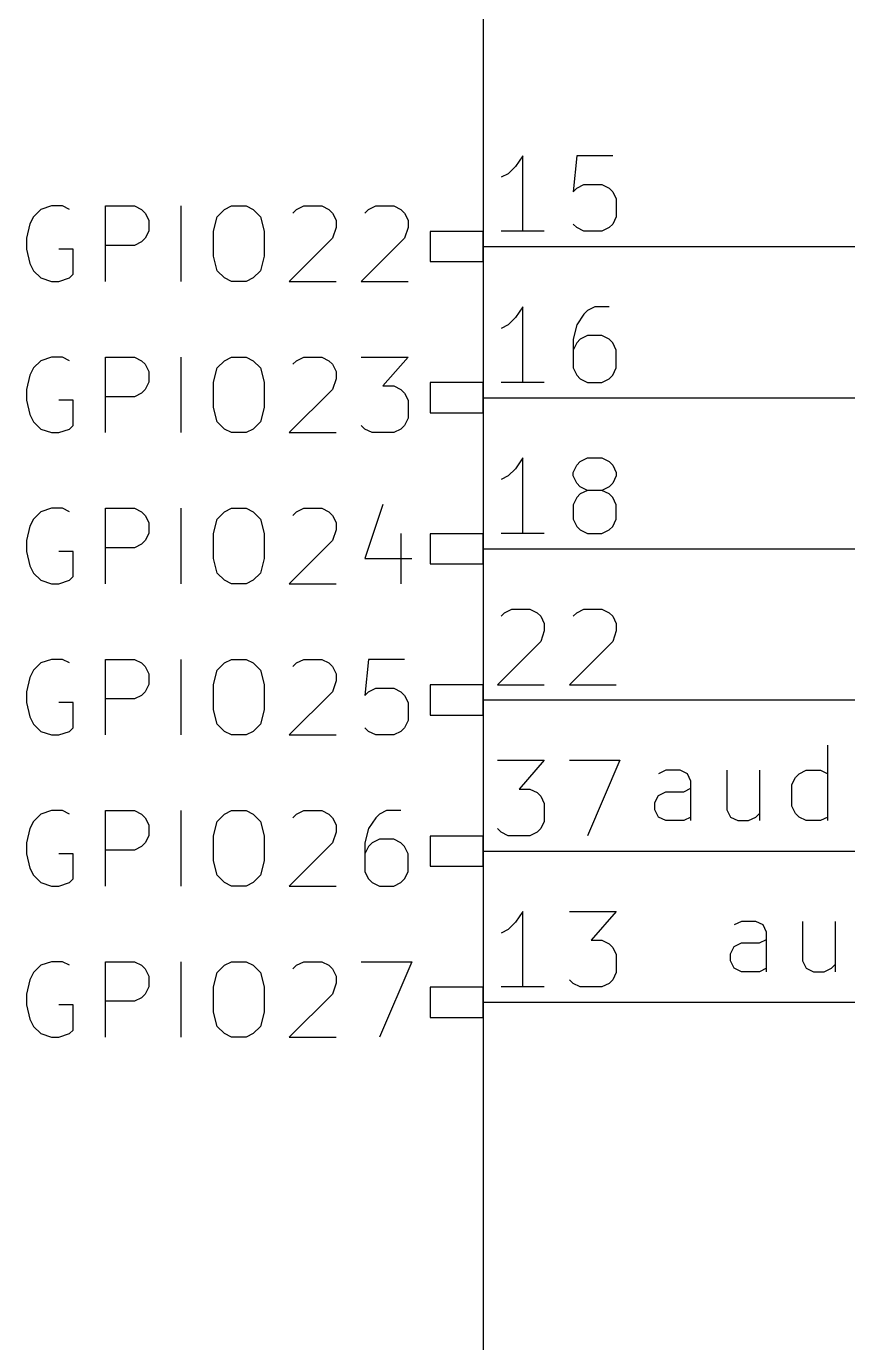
# Model space of a CAD drawing. Extents: x 0.4 to 11.3, y -7.9 to -0.4.
# Drawn here: x 7.648 to 8.191, y -4.075 to -3.204 of the extents above; entities that cross this region are included whole.
import ezdxf

# ---------------------------------------------------------------- set-up
doc = ezdxf.new("R2010")
doc.units = 0
doc.header["$MEASUREMENT"] = 0
for name, color, linetype in [('CYAN2', 4, 'CONTINUOUS'), ('GRAY1', 251, 'CONTINUOUS'), ('GREEN3', 91, 'CONTINUOUS'), ('LYELLOW', 51, 'CONTINUOUS'), ('RED2', 1, 'CONTINUOUS'), ('RED3', 11, 'CONTINUOUS')]:
    doc.layers.add(name, color=color, linetype=linetype)

msp = doc.modelspace()

# ---------------------------------------------------------------- linework, layer by layer
at = {"layer": 'CYAN2', "linetype": 'CONTINUOUS'}
for p, q in [((7.65762, -3.32551), (7.65285, -3.33028)), ((7.66476, -3.32313), (7.65762, -3.32551)), ((7.6719, -3.32313), (7.66476, -3.32313)), ((7.67667, -3.32551), (7.6719, -3.32313)), ((7.70047, -3.37313), (7.70047, -3.32313)), ((7.70047, -3.32313), (7.71952, -3.32313)), ((7.71952, -3.32313), (7.72428, -3.32551)), ((7.72428, -3.32551), (7.72667, -3.32789)), ((7.75047, -3.37313), (7.75047, -3.32313)), ((7.77428, -3.33028), (7.77905, -3.32551)), ((7.77905, -3.32551), (7.78381, -3.32313)), ((7.78381, -3.32313), (7.79333, -3.32313)), ((7.79333, -3.32313), (7.79809, -3.32551)), ((7.79809, -3.32551), (7.80285, -3.33028)), ((7.82429, -3.32789), (7.82667, -3.32551)), ((7.82667, -3.32551), (7.83143, -3.32313)), ((7.83143, -3.32313), (7.84333, -3.32313)), ((7.84333, -3.32313), (7.84809, -3.32551)), ((7.84809, -3.32551), (7.85048, -3.32789)), ((7.87191, -3.32789), (7.87428, -3.32551)), ((7.87428, -3.32551), (7.87905, -3.32313)), ((7.87905, -3.32313), (7.89095, -3.32313)), ((7.89095, -3.32313), (7.89571, -3.32551)), ((7.89571, -3.32551), (7.89809, -3.32789)), ((7.65047, -3.33504), (7.64809, -3.34456)), ((7.65285, -3.33028), (7.65047, -3.33504)), ((7.72667, -3.32789), (7.72904, -3.33265)), ((7.72904, -3.33265), (7.72904, -3.3398)), ((7.77191, -3.3398), (7.77428, -3.33028)), ((7.80285, -3.33028), (7.80524, -3.3398)), ((7.85048, -3.32789), (7.85286, -3.33265)), ((7.85286, -3.33265), (7.85286, -3.33742)), ((7.89809, -3.32789), (7.90048, -3.33265)), ((7.90048, -3.33265), (7.90048, -3.33742)), ((7.72904, -3.3398), (7.72667, -3.34456)), ((7.77191, -3.35646), (7.77191, -3.3398)), ((7.80524, -3.3398), (7.80524, -3.35646)), ((7.85286, -3.33742), (7.85048, -3.34456)), ((7.90048, -3.33742), (7.89809, -3.34456)), ((7.64809, -3.34456), (7.64809, -3.3517)), ((7.64809, -3.3517), (7.65047, -3.36122)), ((7.67904, -3.3517), (7.66952, -3.3517)), ((7.67904, -3.36837), (7.67904, -3.3517)), ((7.71952, -3.34932), (7.70047, -3.34932)), ((7.72428, -3.34694), (7.71952, -3.34932)), ((7.72667, -3.34456), (7.72428, -3.34694)), ((7.85048, -3.34456), (7.82191, -3.37313)), ((7.89809, -3.34456), (7.86952, -3.37313)), ((7.65047, -3.36122), (7.65285, -3.36599)), ((7.77428, -3.36599), (7.77191, -3.35646)), ((7.80524, -3.35646), (7.80285, -3.36599)), ((7.65285, -3.36599), (7.65762, -3.37075)), ((7.67667, -3.37075), (7.67904, -3.36837)), ((7.77905, -3.37075), (7.77428, -3.36599)), ((7.80285, -3.36599), (7.79809, -3.37075)), ((7.65762, -3.37075), (7.66476, -3.37313)), ((7.66476, -3.37313), (7.66952, -3.37313)), ((7.66952, -3.37313), (7.67667, -3.37075)), ((7.78381, -3.37313), (7.77905, -3.37075)), ((7.79333, -3.37313), (7.78381, -3.37313)), ((7.79809, -3.37075), (7.79333, -3.37313)), ((7.82191, -3.37313), (7.85286, -3.37313)), ((7.86952, -3.37313), (7.90048, -3.37313)), ((7.65285, -3.43028), (7.65047, -3.43504)), ((7.65762, -3.42551), (7.65285, -3.43028)), ((7.66476, -3.42313), (7.65762, -3.42551)), ((7.6719, -3.42313), (7.66476, -3.42313)), ((7.67667, -3.42551), (7.6719, -3.42313)), ((7.70047, -3.47313), (7.70047, -3.42313)), ((7.70047, -3.42313), (7.71952, -3.42313)), ((7.71952, -3.42313), (7.72428, -3.42551)), ((7.72428, -3.42551), (7.72667, -3.42789)), ((7.72667, -3.42789), (7.72904, -3.43265)), ((7.75047, -3.47313), (7.75047, -3.42313)), ((7.77191, -3.4398), (7.77428, -3.43028)), ((7.77428, -3.43028), (7.77905, -3.42551)), ((7.77905, -3.42551), (7.78381, -3.42313)), ((7.78381, -3.42313), (7.79333, -3.42313)), ((7.79333, -3.42313), (7.79809, -3.42551)), ((7.79809, -3.42551), (7.80285, -3.43028)), ((7.80285, -3.43028), (7.80524, -3.4398)), ((7.82429, -3.42789), (7.82667, -3.42551)), ((7.82667, -3.42551), (7.83143, -3.42313)), ((7.83143, -3.42313), (7.84333, -3.42313)), ((7.84333, -3.42313), (7.84809, -3.42551)), ((7.84809, -3.42551), (7.85048, -3.42789)), ((7.85048, -3.42789), (7.85286, -3.43265)), ((7.86952, -3.42313), (7.90048, -3.42313)), ((7.90048, -3.42313), (7.88381, -3.44218)), ((7.65047, -3.43504), (7.64809, -3.44456)), ((7.72904, -3.4398), (7.72667, -3.44456)), ((7.72904, -3.43265), (7.72904, -3.4398)), ((7.77191, -3.45646), (7.77191, -3.4398)), ((7.80524, -3.4398), (7.80524, -3.45646)), ((7.85286, -3.43742), (7.85048, -3.44456)), ((7.85286, -3.43265), (7.85286, -3.43742)), ((7.64809, -3.44456), (7.64809, -3.4517)), ((7.72428, -3.44694), (7.71952, -3.44932)), ((7.72667, -3.44456), (7.72428, -3.44694)), ((7.85048, -3.44456), (7.82191, -3.47313)), ((7.88381, -3.44218), (7.89095, -3.44218)), ((7.89095, -3.44218), (7.89571, -3.44456)), ((7.89571, -3.44456), (7.89809, -3.44694)), ((7.89809, -3.44694), (7.90048, -3.4517)), ((7.64809, -3.4517), (7.65047, -3.46122)), ((7.67904, -3.4517), (7.66952, -3.4517)), ((7.67904, -3.46837), (7.67904, -3.4517)), ((7.71952, -3.44932), (7.70047, -3.44932)), ((7.77428, -3.46599), (7.77191, -3.45646)), ((7.80524, -3.45646), (7.80285, -3.46599)), ((7.90048, -3.4517), (7.90048, -3.46361)), ((7.65047, -3.46122), (7.65285, -3.46599)), ((7.65285, -3.46599), (7.65762, -3.47075)), ((7.77905, -3.47075), (7.77428, -3.46599)), ((7.80285, -3.46599), (7.79809, -3.47075)), ((7.90048, -3.46361), (7.89809, -3.46837)), ((7.65762, -3.47075), (7.66476, -3.47313)), ((7.66476, -3.47313), (7.66952, -3.47313)), ((7.66952, -3.47313), (7.67667, -3.47075)), ((7.67667, -3.47075), (7.67904, -3.46837)), ((7.78381, -3.47313), (7.77905, -3.47075)), ((7.79333, -3.47313), (7.78381, -3.47313)), ((7.79809, -3.47075), (7.79333, -3.47313)), ((7.82191, -3.47313), (7.85286, -3.47313)), ((7.87191, -3.47075), (7.86952, -3.46837)), ((7.87667, -3.47313), (7.87191, -3.47075)), ((7.89095, -3.47313), (7.87667, -3.47313)), ((7.89571, -3.47075), (7.89095, -3.47313)), ((7.89809, -3.46837), (7.89571, -3.47075)), ((7.65762, -3.52551), (7.65285, -3.53028)), ((7.66476, -3.52313), (7.65762, -3.52551)), ((7.6719, -3.52313), (7.66476, -3.52313)), ((7.67667, -3.52551), (7.6719, -3.52313)), ((7.70047, -3.57313), (7.70047, -3.52313)), ((7.70047, -3.52313), (7.71952, -3.52313)), ((7.71952, -3.52313), (7.72428, -3.52551)), ((7.72428, -3.52551), (7.72667, -3.52789)), ((7.75047, -3.57313), (7.75047, -3.52313)), ((7.77428, -3.53028), (7.77905, -3.52551)), ((7.77905, -3.52551), (7.78381, -3.52313)), ((7.78381, -3.52313), (7.79333, -3.52313)), ((7.79333, -3.52313), (7.79809, -3.52551)), ((7.79809, -3.52551), (7.80285, -3.53028)), ((7.82429, -3.52789), (7.82667, -3.52551)), ((7.82667, -3.52551), (7.83143, -3.52313)), ((7.83143, -3.52313), (7.84333, -3.52313)), ((7.84333, -3.52313), (7.84809, -3.52551)), ((7.84809, -3.52551), (7.85048, -3.52789)), ((7.88381, -3.52075), (7.87191, -3.55646)), ((7.65047, -3.53504), (7.64809, -3.54456)), ((7.65285, -3.53028), (7.65047, -3.53504)), ((7.72667, -3.52789), (7.72904, -3.53265)), ((7.72904, -3.53265), (7.72904, -3.5398)), ((7.77191, -3.5398), (7.77428, -3.53028)), ((7.80285, -3.53028), (7.80524, -3.5398)), ((7.85048, -3.52789), (7.85286, -3.53265)), ((7.85286, -3.53265), (7.85286, -3.53742)), ((7.72904, -3.5398), (7.72667, -3.54456)), ((7.77191, -3.55646), (7.77191, -3.5398)), ((7.80524, -3.5398), (7.80524, -3.55646)), ((7.85286, -3.53742), (7.85048, -3.54456)), ((7.89571, -3.5398), (7.89571, -3.57313)), ((7.64809, -3.54456), (7.64809, -3.5517)), ((7.64809, -3.5517), (7.65047, -3.56122)), ((7.67904, -3.5517), (7.66952, -3.5517)), ((7.67904, -3.56837), (7.67904, -3.5517)), ((7.71952, -3.54932), (7.70047, -3.54932)), ((7.72428, -3.54694), (7.71952, -3.54932)), ((7.72667, -3.54456), (7.72428, -3.54694)), ((7.85048, -3.54456), (7.82191, -3.57313)), ((7.65047, -3.56122), (7.65285, -3.56599)), ((7.77428, -3.56599), (7.77191, -3.55646)), ((7.80524, -3.55646), (7.80285, -3.56599)), ((7.87191, -3.55646), (7.90285, -3.55646)), ((7.65285, -3.56599), (7.65762, -3.57075)), ((7.67667, -3.57075), (7.67904, -3.56837)), ((7.77905, -3.57075), (7.77428, -3.56599)), ((7.80285, -3.56599), (7.79809, -3.57075)), ((7.65762, -3.57075), (7.66476, -3.57313)), ((7.66476, -3.57313), (7.66952, -3.57313)), ((7.66952, -3.57313), (7.67667, -3.57075)), ((7.78381, -3.57313), (7.77905, -3.57075)), ((7.79333, -3.57313), (7.78381, -3.57313)), ((7.79809, -3.57075), (7.79333, -3.57313)), ((7.82191, -3.57313), (7.85286, -3.57313)), ((7.65285, -3.63028), (7.65047, -3.63504)), ((7.65762, -3.62551), (7.65285, -3.63028)), ((7.66476, -3.62313), (7.65762, -3.62551)), ((7.6719, -3.62313), (7.66476, -3.62313)), ((7.67667, -3.62551), (7.6719, -3.62313)), ((7.70047, -3.67313), (7.70047, -3.62313)), ((7.70047, -3.62313), (7.71952, -3.62313)), ((7.71952, -3.62313), (7.72428, -3.62551)), ((7.72428, -3.62551), (7.72667, -3.62789)), ((7.72667, -3.62789), (7.72904, -3.63265)), ((7.75047, -3.67313), (7.75047, -3.62313)), ((7.77191, -3.6398), (7.77428, -3.63028)), ((7.77428, -3.63028), (7.77905, -3.62551)), ((7.77905, -3.62551), (7.78381, -3.62313)), ((7.78381, -3.62313), (7.79333, -3.62313)), ((7.79333, -3.62313), (7.79809, -3.62551)), ((7.79809, -3.62551), (7.80285, -3.63028)), ((7.80285, -3.63028), (7.80524, -3.6398)), ((7.82429, -3.62789), (7.82667, -3.62551)), ((7.82667, -3.62551), (7.83143, -3.62313)), ((7.83143, -3.62313), (7.84333, -3.62313)), ((7.84333, -3.62313), (7.84809, -3.62551)), ((7.84809, -3.62551), (7.85048, -3.62789)), ((7.85048, -3.62789), (7.85286, -3.63265)), ((7.87428, -3.62313), (7.87191, -3.64694)), ((7.89809, -3.62313), (7.87428, -3.62313)), ((7.65047, -3.63504), (7.64809, -3.64456)), ((7.72904, -3.6398), (7.72667, -3.64456)), ((7.72904, -3.63265), (7.72904, -3.6398)), ((7.77191, -3.65646), (7.77191, -3.6398)), ((7.80524, -3.6398), (7.80524, -3.65646)), ((7.85286, -3.63742), (7.85048, -3.64456)), ((7.85286, -3.63265), (7.85286, -3.63742)), ((7.64809, -3.64456), (7.64809, -3.6517)), ((7.72428, -3.64694), (7.71952, -3.64932)), ((7.72667, -3.64456), (7.72428, -3.64694)), ((7.85048, -3.64456), (7.82191, -3.67313)), ((7.87191, -3.64694), (7.87428, -3.64456)), ((7.87428, -3.64456), (7.87905, -3.64218)), ((7.87905, -3.64218), (7.89095, -3.64218)), ((7.89095, -3.64218), (7.89571, -3.64456)), ((7.89571, -3.64456), (7.89809, -3.64694)), ((7.89809, -3.64694), (7.90048, -3.6517)), ((7.64809, -3.6517), (7.65047, -3.66122)), ((7.67904, -3.6517), (7.66952, -3.6517)), ((7.67904, -3.66837), (7.67904, -3.6517)), ((7.71952, -3.64932), (7.70047, -3.64932)), ((7.77428, -3.66599), (7.77191, -3.65646)), ((7.80524, -3.65646), (7.80285, -3.66599)), ((7.90048, -3.6517), (7.90048, -3.66361)), ((7.65047, -3.66122), (7.65285, -3.66599)), ((7.65285, -3.66599), (7.65762, -3.67075)), ((7.77905, -3.67075), (7.77428, -3.66599)), ((7.80285, -3.66599), (7.79809, -3.67075)), ((7.90048, -3.66361), (7.89809, -3.66837)), ((7.65762, -3.67075), (7.66476, -3.67313)), ((7.66476, -3.67313), (7.66952, -3.67313)), ((7.66952, -3.67313), (7.67667, -3.67075)), ((7.67667, -3.67075), (7.67904, -3.66837)), ((7.78381, -3.67313), (7.77905, -3.67075)), ((7.79333, -3.67313), (7.78381, -3.67313)), ((7.79809, -3.67075), (7.79333, -3.67313)), ((7.82191, -3.67313), (7.85286, -3.67313)), ((7.87428, -3.67075), (7.87191, -3.66837)), ((7.87905, -3.67313), (7.87428, -3.67075)), ((7.89095, -3.67313), (7.87905, -3.67313)), ((7.89571, -3.67075), (7.89095, -3.67313)), ((7.89809, -3.66837), (7.89571, -3.67075)), ((7.65762, -3.72551), (7.65285, -3.73028)), ((7.66476, -3.72313), (7.65762, -3.72551)), ((7.6719, -3.72313), (7.66476, -3.72313)), ((7.67667, -3.72551), (7.6719, -3.72313)), ((7.70047, -3.77313), (7.70047, -3.72313)), ((7.70047, -3.72313), (7.71952, -3.72313)), ((7.71952, -3.72313), (7.72428, -3.72551)), ((7.72428, -3.72551), (7.72667, -3.72789)), ((7.75047, -3.77313), (7.75047, -3.72313)), ((7.77428, -3.73028), (7.77905, -3.72551)), ((7.77905, -3.72551), (7.78381, -3.72313)), ((7.78381, -3.72313), (7.79333, -3.72313)), ((7.79333, -3.72313), (7.79809, -3.72551)), ((7.79809, -3.72551), (7.80285, -3.73028)), ((7.82429, -3.72789), (7.82667, -3.72551)), ((7.82667, -3.72551), (7.83143, -3.72313)), ((7.83143, -3.72313), (7.84333, -3.72313)), ((7.84333, -3.72313), (7.84809, -3.72551)), ((7.84809, -3.72551), (7.85048, -3.72789)), ((7.88143, -3.72551), (7.87905, -3.72789)), ((7.88619, -3.72313), (7.88143, -3.72551)), ((7.89571, -3.72313), (7.88619, -3.72313)), ((7.65047, -3.73504), (7.64809, -3.74456)), ((7.65285, -3.73028), (7.65047, -3.73504)), ((7.72667, -3.72789), (7.72904, -3.73265)), ((7.72904, -3.73265), (7.72904, -3.7398)), ((7.77191, -3.7398), (7.77428, -3.73028)), ((7.80285, -3.73028), (7.80524, -3.7398)), ((7.85048, -3.72789), (7.85286, -3.73265)), ((7.85286, -3.73265), (7.85286, -3.73742)), ((7.87428, -3.73504), (7.87191, -3.74456)), ((7.87905, -3.72789), (7.87428, -3.73504)), ((7.64809, -3.74456), (7.64809, -3.7517)), ((7.72667, -3.74456), (7.72428, -3.74694)), ((7.72904, -3.7398), (7.72667, -3.74456)), ((7.77191, -3.75646), (7.77191, -3.7398)), ((7.80524, -3.7398), (7.80524, -3.75646)), ((7.85048, -3.74456), (7.82191, -3.77313)), ((7.85286, -3.73742), (7.85048, -3.74456)), ((7.87191, -3.74456), (7.87191, -3.76361)), ((7.87667, -3.74456), (7.87428, -3.74694)), ((7.88143, -3.74218), (7.87667, -3.74456)), ((7.89095, -3.74218), (7.88143, -3.74218)), ((7.89571, -3.74456), (7.89095, -3.74218)), ((7.89809, -3.74694), (7.89571, -3.74456)), ((7.64809, -3.7517), (7.65047, -3.76122)), ((7.67904, -3.7517), (7.66952, -3.7517)), ((7.67904, -3.76837), (7.67904, -3.7517)), ((7.71952, -3.74932), (7.70047, -3.74932)), ((7.72428, -3.74694), (7.71952, -3.74932)), ((7.87428, -3.74694), (7.87191, -3.7517)), ((7.90048, -3.7517), (7.89809, -3.74694)), ((7.90048, -3.76361), (7.90048, -3.7517)), ((7.65047, -3.76122), (7.65285, -3.76599)), ((7.77428, -3.76599), (7.77191, -3.75646)), ((7.80524, -3.75646), (7.80285, -3.76599)), ((7.65285, -3.76599), (7.65762, -3.77075)), ((7.65762, -3.77075), (7.66476, -3.77313)), ((7.66952, -3.77313), (7.67667, -3.77075)), ((7.67667, -3.77075), (7.67904, -3.76837)), ((7.77905, -3.77075), (7.77428, -3.76599)), ((7.78381, -3.77313), (7.77905, -3.77075)), ((7.79809, -3.77075), (7.79333, -3.77313)), ((7.80285, -3.76599), (7.79809, -3.77075)), ((7.87191, -3.76361), (7.87428, -3.76837)), ((7.87428, -3.76837), (7.87667, -3.77075)), ((7.87667, -3.77075), (7.88143, -3.77313)), ((7.89095, -3.77313), (7.89571, -3.77075)), ((7.89571, -3.77075), (7.89809, -3.76837)), ((7.89809, -3.76837), (7.90048, -3.76361)), ((7.66476, -3.77313), (7.66952, -3.77313)), ((7.79333, -3.77313), (7.78381, -3.77313)), ((7.82191, -3.77313), (7.85286, -3.77313)), ((7.88143, -3.77313), (7.89095, -3.77313)), ((7.66476, -3.82313), (7.65762, -3.82551)), ((7.6719, -3.82313), (7.66476, -3.82313)), ((7.67667, -3.82551), (7.6719, -3.82313)), ((7.70047, -3.87313), (7.70047, -3.82313)), ((7.70047, -3.82313), (7.71952, -3.82313)), ((7.71952, -3.82313), (7.72428, -3.82551)), ((7.75047, -3.87313), (7.75047, -3.82313)), ((7.77905, -3.82551), (7.78381, -3.82313)), ((7.78381, -3.82313), (7.79333, -3.82313)), ((7.79333, -3.82313), (7.79809, -3.82551)), ((7.82667, -3.82551), (7.83143, -3.82313)), ((7.83143, -3.82313), (7.84333, -3.82313)), ((7.84333, -3.82313), (7.84809, -3.82551)), ((7.86952, -3.82313), (7.90285, -3.82313)), ((7.90285, -3.82313), (7.88143, -3.87313)), ((7.65285, -3.83028), (7.65047, -3.83504)), ((7.65762, -3.82551), (7.65285, -3.83028)), ((7.72428, -3.82551), (7.72667, -3.82789)), ((7.72667, -3.82789), (7.72904, -3.83265)), ((7.77191, -3.8398), (7.77428, -3.83028)), ((7.77428, -3.83028), (7.77905, -3.82551)), ((7.79809, -3.82551), (7.80285, -3.83028)), ((7.80285, -3.83028), (7.80524, -3.8398)), ((7.82429, -3.82789), (7.82667, -3.82551)), ((7.84809, -3.82551), (7.85048, -3.82789)), ((7.85048, -3.82789), (7.85286, -3.83265)), ((7.65047, -3.83504), (7.64809, -3.84456)), ((7.72904, -3.8398), (7.72667, -3.84456)), ((7.72904, -3.83265), (7.72904, -3.8398)), ((7.77191, -3.85646), (7.77191, -3.8398)), ((7.80524, -3.8398), (7.80524, -3.85646)), ((7.85286, -3.83742), (7.85048, -3.84456)), ((7.85286, -3.83265), (7.85286, -3.83742)), ((7.64809, -3.84456), (7.64809, -3.8517)), ((7.71952, -3.84932), (7.70047, -3.84932)), ((7.72428, -3.84694), (7.71952, -3.84932)), ((7.72667, -3.84456), (7.72428, -3.84694)), ((7.85048, -3.84456), (7.82191, -3.87313)), ((7.64809, -3.8517), (7.65047, -3.86122)), ((7.67904, -3.8517), (7.66952, -3.8517)), ((7.67904, -3.86837), (7.67904, -3.8517)), ((7.77428, -3.86599), (7.77191, -3.85646)), ((7.80524, -3.85646), (7.80285, -3.86599)), ((7.65047, -3.86122), (7.65285, -3.86599)), ((7.65285, -3.86599), (7.65762, -3.87075)), ((7.77905, -3.87075), (7.77428, -3.86599)), ((7.80285, -3.86599), (7.79809, -3.87075)), ((7.65762, -3.87075), (7.66476, -3.87313)), ((7.66476, -3.87313), (7.66952, -3.87313)), ((7.66952, -3.87313), (7.67667, -3.87075)), ((7.67667, -3.87075), (7.67904, -3.86837)), ((7.78381, -3.87313), (7.77905, -3.87075)), ((7.79333, -3.87313), (7.78381, -3.87313)), ((7.79809, -3.87075), (7.79333, -3.87313)), ((7.82191, -3.87313), (7.85286, -3.87313))]:
    msp.add_line(p, q, dxfattribs=at)
at = {"layer": 'GRAY1', "linetype": 'CONTINUOUS'}
for p, q in [((8.17791, -3.7298), (8.17791, -3.6798)), ((8.07078, -3.69647), (8.06601, -3.69885)), ((8.0803, -3.69647), (8.07078, -3.69647)), ((8.08506, -3.69885), (8.0803, -3.69647)), ((8.08744, -3.70361), (8.08506, -3.69885)), ((8.11125, -3.69647), (8.11125, -3.72266)), ((8.13268, -3.69647), (8.13268, -3.7298)), ((8.15411, -3.70599), (8.15648, -3.70123)), ((8.15648, -3.70123), (8.15887, -3.69885)), ((8.15887, -3.69885), (8.16363, -3.69647)), ((8.16363, -3.69647), (8.17315, -3.69647)), ((8.17315, -3.69647), (8.17791, -3.69885)), ((8.08268, -3.71075), (8.08744, -3.70837)), ((8.08744, -3.7298), (8.08744, -3.70361)), ((8.15411, -3.72028), (8.15411, -3.70599)), ((8.06363, -3.71789), (8.06601, -3.71313)), ((8.06363, -3.72266), (8.06363, -3.71789)), ((8.06601, -3.71313), (8.07078, -3.71075)), ((8.07078, -3.71075), (8.08268, -3.71075)), ((8.06601, -3.72742), (8.06363, -3.72266)), ((8.07078, -3.7298), (8.06601, -3.72742)), ((8.08744, -3.72742), (8.08268, -3.7298)), ((8.11125, -3.72266), (8.11363, -3.72742)), ((8.11363, -3.72742), (8.11839, -3.7298)), ((8.12554, -3.7298), (8.1303, -3.72742)), ((8.1303, -3.72742), (8.13268, -3.72504)), ((8.15648, -3.72504), (8.15411, -3.72028)), ((8.15887, -3.72742), (8.15648, -3.72504)), ((8.16363, -3.7298), (8.15887, -3.72742)), ((8.17791, -3.72742), (8.17315, -3.7298)), ((8.08268, -3.7298), (8.07078, -3.7298)), ((8.11839, -3.7298), (8.12554, -3.7298)), ((8.17315, -3.7298), (8.16363, -3.7298)), ((8.12078, -3.79647), (8.11601, -3.79885)), ((8.1303, -3.79647), (8.12078, -3.79647)), ((8.13506, -3.79885), (8.1303, -3.79647)), ((8.16125, -3.79647), (8.16125, -3.82266)), ((8.18268, -3.79647), (8.18268, -3.8298)), ((8.13744, -3.80361), (8.13506, -3.79885)), ((8.13744, -3.8298), (8.13744, -3.80361)), ((8.11363, -3.81789), (8.11601, -3.81313)), ((8.11601, -3.81313), (8.12078, -3.81075)), ((8.12078, -3.81075), (8.13268, -3.81075)), ((8.13268, -3.81075), (8.13744, -3.80837)), ((8.11363, -3.82266), (8.11363, -3.81789)), ((8.11601, -3.82742), (8.11363, -3.82266)), ((8.16125, -3.82266), (8.16363, -3.82742)), ((8.12078, -3.8298), (8.11601, -3.82742)), ((8.13268, -3.8298), (8.12078, -3.8298)), ((8.13744, -3.82742), (8.13268, -3.8298)), ((8.16363, -3.82742), (8.16839, -3.8298)), ((8.16839, -3.8298), (8.17554, -3.8298)), ((8.17554, -3.8298), (8.1803, -3.82742)), ((8.1803, -3.82742), (8.18268, -3.82504))]:
    msp.add_line(p, q, dxfattribs=at)
at = {"layer": 'GREEN3', "linetype": 'CONTINUOUS'}
for p, q in [((8.05, -3.35), (8.7, -3.35)), ((8.05, -3.45), (8.7, -3.45)), ((8.05, -3.55), (8.7, -3.55)), ((8.05, -3.65), (8.7, -3.65)), ((8.05, -3.75), (8.7, -3.75)), ((8.05, -3.85), (8.7, -3.85))]:
    msp.add_line(p, q, dxfattribs=at)
at = {"layer": 'LYELLOW', "linetype": 'CONTINUOUS'}
msp.add_line((7.95, -1.95), (7.95, -5.75), dxfattribs=at)
at = {"layer": 'RED2', "linetype": 'CONTINUOUS'}
for p, q in [((7.95, -1.95), (7.95, -5.75)), ((7.915, -3.34), (7.915, -3.36)), ((7.95, -3.34), (7.915, -3.34)), ((7.95, -3.36), (7.95, -3.34)), ((7.95, -3.35), (8.05, -3.35)), ((7.915, -3.36), (7.95, -3.36)), ((7.915, -3.44), (7.915, -3.46)), ((7.95, -3.44), (7.915, -3.44)), ((7.95, -3.46), (7.95, -3.44)), ((7.95, -3.45), (8.05, -3.45)), ((7.915, -3.46), (7.95, -3.46)), ((7.915, -3.54), (7.915, -3.56)), ((7.95, -3.54), (7.915, -3.54)), ((7.95, -3.56), (7.95, -3.54)), ((7.95, -3.55), (8.05, -3.55)), ((7.915, -3.56), (7.95, -3.56)), ((7.915, -3.64), (7.915, -3.66)), ((7.95, -3.64), (7.915, -3.64)), ((7.95, -3.66), (7.95, -3.64)), ((7.95, -3.65), (8.05, -3.65)), ((7.915, -3.66), (7.95, -3.66)), ((7.915, -3.74), (7.915, -3.76)), ((7.95, -3.74), (7.915, -3.74)), ((7.95, -3.76), (7.95, -3.74)), ((7.95, -3.75), (8.05, -3.75)), ((7.915, -3.76), (7.95, -3.76)), ((7.915, -3.84), (7.915, -3.86)), ((7.95, -3.84), (7.915, -3.84)), ((7.95, -3.86), (7.95, -3.84)), ((7.95, -3.85), (8.05, -3.85)), ((7.915, -3.86), (7.95, -3.86))]:
    msp.add_line(p, q, dxfattribs=at)
at = {"layer": 'RED3', "linetype": 'CONTINUOUS'}
for p, q in [((7.97619, -3.28988), (7.97143, -3.29702)), ((7.97619, -3.33988), (7.97619, -3.28988)), ((8.0119, -3.28988), (8.00952, -3.31369)), ((8.03571, -3.28988), (8.0119, -3.28988)), ((7.97143, -3.29702), (7.96667, -3.30178)), ((7.96667, -3.30178), (7.96191, -3.30417)), ((8.0119, -3.31131), (8.01667, -3.30893)), ((8.01667, -3.30893), (8.02857, -3.30893)), ((8.02857, -3.30893), (8.03333, -3.31131)), ((8.00952, -3.31369), (8.0119, -3.31131)), ((8.03333, -3.31131), (8.03571, -3.31369)), ((8.03571, -3.31369), (8.03809, -3.31845)), ((8.03809, -3.31845), (8.03809, -3.33035)), ((8.0119, -3.3375), (8.00952, -3.33512)), ((8.03571, -3.33512), (8.03333, -3.3375)), ((8.03809, -3.33035), (8.03571, -3.33512)), ((7.99048, -3.33988), (7.96191, -3.33988)), ((8.01667, -3.33988), (8.0119, -3.3375)), ((8.02857, -3.33988), (8.01667, -3.33988)), ((8.03333, -3.3375), (8.02857, -3.33988)), ((7.97619, -3.38988), (7.97143, -3.39702)), ((7.97619, -3.43988), (7.97619, -3.38988)), ((8.01667, -3.39464), (8.0119, -3.40178)), ((8.01905, -3.39226), (8.01667, -3.39464)), ((8.02381, -3.38988), (8.01905, -3.39226)), ((8.03333, -3.38988), (8.02381, -3.38988)), ((7.96667, -3.40178), (7.96191, -3.40417)), ((7.97143, -3.39702), (7.96667, -3.40178)), ((8.0119, -3.40178), (8.00952, -3.41131)), ((8.00952, -3.41131), (8.00952, -3.43035)), ((8.0119, -3.41369), (8.00952, -3.41845)), ((8.01428, -3.41131), (8.0119, -3.41369)), ((8.01905, -3.40893), (8.01428, -3.41131)), ((8.02857, -3.40893), (8.01905, -3.40893)), ((8.03333, -3.41131), (8.02857, -3.40893)), ((8.03571, -3.41369), (8.03333, -3.41131)), ((8.03809, -3.41845), (8.03571, -3.41369)), ((8.03809, -3.43035), (8.03809, -3.41845)), ((8.00952, -3.43035), (8.0119, -3.43512)), ((8.03571, -3.43512), (8.03809, -3.43035)), ((7.99048, -3.43988), (7.96191, -3.43988)), ((8.0119, -3.43512), (8.01428, -3.4375)), ((8.01428, -3.4375), (8.01905, -3.43988)), ((8.01905, -3.43988), (8.02857, -3.43988)), ((8.02857, -3.43988), (8.03333, -3.4375)), ((8.03333, -3.4375), (8.03571, -3.43512)), ((7.97619, -3.48988), (7.97143, -3.49702)), ((7.97619, -3.53988), (7.97619, -3.48988)), ((8.0119, -3.49464), (8.01428, -3.49226)), ((8.01428, -3.49226), (8.01905, -3.48988)), ((8.01905, -3.48988), (8.02857, -3.48988)), ((8.02857, -3.48988), (8.03333, -3.49226)), ((8.03333, -3.49226), (8.03571, -3.49464)), ((7.97143, -3.49702), (7.96667, -3.50178)), ((8.00952, -3.4994), (8.0119, -3.49464)), ((8.00952, -3.50178), (8.00952, -3.4994)), ((8.03571, -3.49464), (8.03809, -3.4994)), ((8.03809, -3.4994), (8.03809, -3.50178)), ((7.96667, -3.50178), (7.96191, -3.50417)), ((8.0119, -3.50655), (8.00952, -3.50178)), ((8.01428, -3.50893), (8.0119, -3.50655)), ((8.01905, -3.51131), (8.01428, -3.50893)), ((8.03333, -3.50893), (8.02857, -3.51131)), ((8.03571, -3.50655), (8.03333, -3.50893)), ((8.03809, -3.50178), (8.03571, -3.50655)), ((8.0119, -3.51607), (8.00952, -3.52083)), ((8.01428, -3.51369), (8.0119, -3.51607)), ((8.01905, -3.51131), (8.01428, -3.51369)), ((8.02857, -3.51131), (8.01905, -3.51131)), ((8.03333, -3.51369), (8.02857, -3.51131)), ((8.03571, -3.51607), (8.03333, -3.51369)), ((8.03809, -3.52083), (8.03571, -3.51607)), ((8.00952, -3.52083), (8.00952, -3.53035)), ((8.03809, -3.53035), (8.03809, -3.52083)), ((8.00952, -3.53035), (8.0119, -3.53512)), ((8.0119, -3.53512), (8.01428, -3.5375)), ((8.03333, -3.5375), (8.03571, -3.53512)), ((8.03571, -3.53512), (8.03809, -3.53035)), ((7.99048, -3.53988), (7.96191, -3.53988)), ((8.01428, -3.5375), (8.01905, -3.53988)), ((8.01905, -3.53988), (8.02857, -3.53988)), ((8.02857, -3.53988), (8.03333, -3.5375)), ((7.96191, -3.59464), (7.96428, -3.59226)), ((7.96428, -3.59226), (7.96905, -3.58988)), ((7.96905, -3.58988), (7.98095, -3.58988)), ((7.98095, -3.58988), (7.98571, -3.59226)), ((7.98571, -3.59226), (7.98809, -3.59464)), ((7.98809, -3.59464), (7.99048, -3.5994)), ((8.00952, -3.59464), (8.0119, -3.59226)), ((8.0119, -3.59226), (8.01667, -3.58988)), ((8.01667, -3.58988), (8.02857, -3.58988)), ((8.02857, -3.58988), (8.03333, -3.59226)), ((8.03333, -3.59226), (8.03571, -3.59464)), ((8.03571, -3.59464), (8.03809, -3.5994)), ((7.99048, -3.60417), (7.98809, -3.61131)), ((7.99048, -3.5994), (7.99048, -3.60417)), ((8.03809, -3.60417), (8.03571, -3.61131)), ((8.03809, -3.5994), (8.03809, -3.60417)), ((7.98809, -3.61131), (7.95952, -3.63988)), ((8.03571, -3.61131), (8.00714, -3.63988)), ((7.95952, -3.63988), (7.99048, -3.63988)), ((8.00714, -3.63988), (8.03809, -3.63988)), ((7.95952, -3.68988), (7.99048, -3.68988)), ((7.99048, -3.68988), (7.97381, -3.70893)), ((8.00714, -3.68988), (8.04047, -3.68988)), ((8.04047, -3.68988), (8.01905, -3.73988)), ((7.97381, -3.70893), (7.98095, -3.70893)), ((7.98095, -3.70893), (7.98571, -3.71131)), ((7.98571, -3.71131), (7.98809, -3.71369)), ((7.98809, -3.71369), (7.99048, -3.71845)), ((7.99048, -3.71845), (7.99048, -3.73035)), ((7.96191, -3.7375), (7.95952, -3.73512)), ((7.98809, -3.73512), (7.98571, -3.7375)), ((7.99048, -3.73035), (7.98809, -3.73512)), ((7.96667, -3.73988), (7.96191, -3.7375)), ((7.98095, -3.73988), (7.96667, -3.73988)), ((7.98571, -3.7375), (7.98095, -3.73988)), ((7.97143, -3.79702), (7.96667, -3.80178)), ((7.97619, -3.78988), (7.97143, -3.79702)), ((7.97619, -3.83988), (7.97619, -3.78988)), ((8.00714, -3.78988), (8.03809, -3.78988)), ((8.03809, -3.78988), (8.02143, -3.80893)), ((7.96667, -3.80178), (7.96191, -3.80417)), ((8.02143, -3.80893), (8.02857, -3.80893)), ((8.02857, -3.80893), (8.03333, -3.81131)), ((8.03333, -3.81131), (8.03571, -3.81369)), ((8.03571, -3.81369), (8.03809, -3.81845)), ((8.03809, -3.81845), (8.03809, -3.83035)), ((8.03809, -3.83035), (8.03571, -3.83512)), ((7.99048, -3.83988), (7.96191, -3.83988)), ((8.00952, -3.8375), (8.00714, -3.83512)), ((8.01428, -3.83988), (8.00952, -3.8375)), ((8.02857, -3.83988), (8.01428, -3.83988)), ((8.03333, -3.8375), (8.02857, -3.83988)), ((8.03571, -3.83512), (8.03333, -3.8375))]:
    msp.add_line(p, q, dxfattribs=at)

doc.saveas('drawing.dxf')
